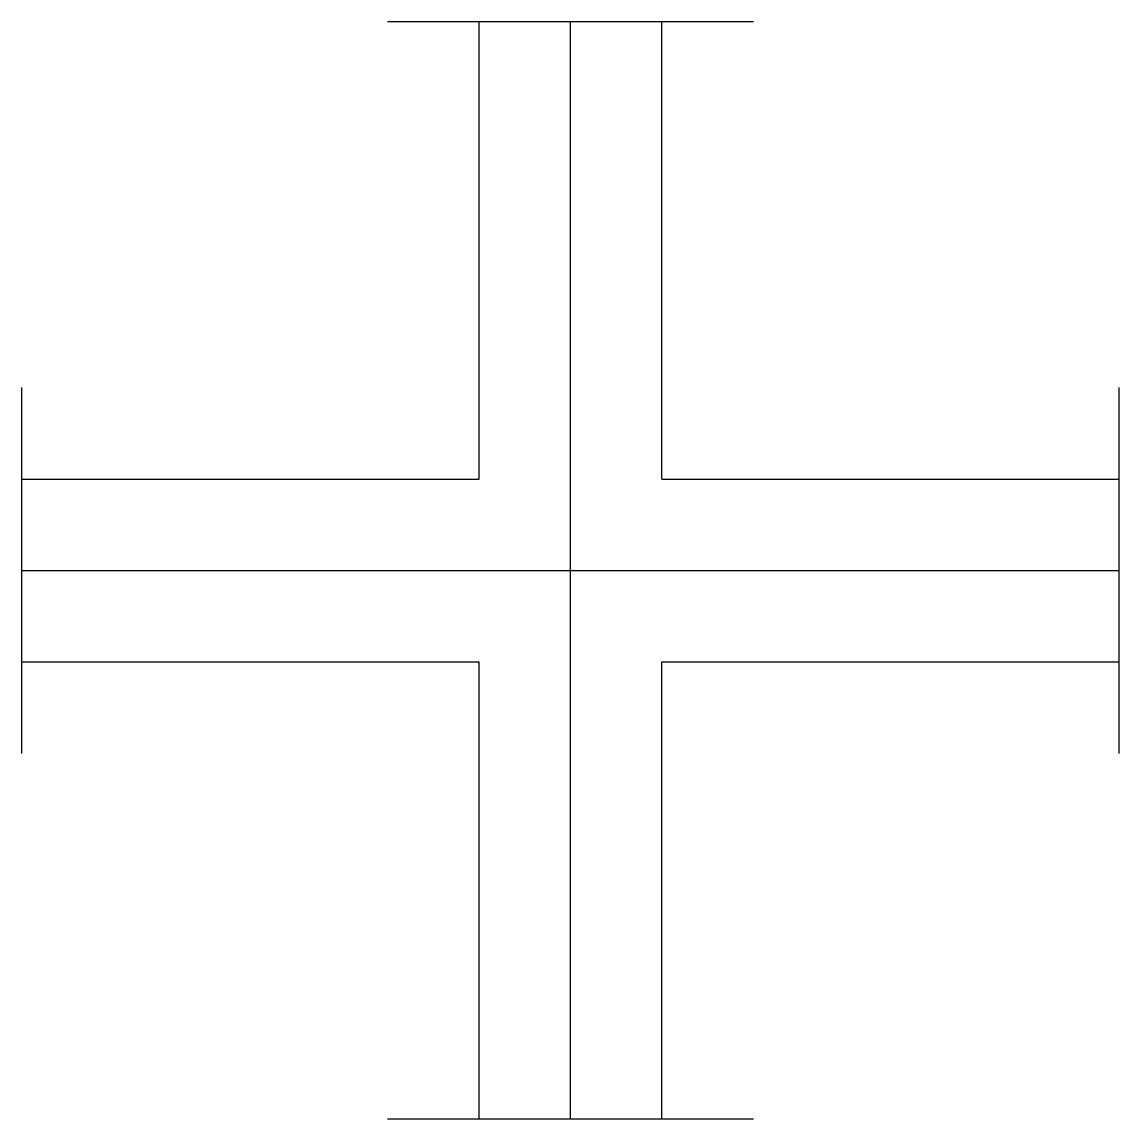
# Model space of a CAD drawing. Extents: x -1.5 to 1.5, y -1.5 to 1.5.
import ezdxf

# ---------------------------------------------------------------- set-up
doc = ezdxf.new("R2010")
doc.units = 0
doc.header["$LTSCALE"] = 0.01
doc.header["$MEASUREMENT"] = 0
doc.layers.get('0').update_dxf_attribs({"lineweight": 20})

msp = doc.modelspace()

# ---------------------------------------------------------------- linework, layer by layer
at = {"color": 0, "linetype": 'ByBlock', "lineweight": -2}
for points in [[(0.5, 1.5), (-0.5, 1.5)], [(-0.25, 0.25), (-0.25, 1.5)], [(0, -1.5), (0, 1.5)], [(0.25, 0.25), (0.25, 1.5)], [(-1.5, -0.5), (-1.5, 0.5)], [(1.5, -0.5), (1.5, 0.5)], [(-1.5, 0.25), (-0.25, 0.25)], [(0.25, 0.25), (1.5, 0.25)], [(-1.5, 0), (1.5, 0)], [(-1.5, -0.25), (-0.25, -0.25)], [(-0.25, -1.5), (-0.25, -0.25)], [(0.25, -1.5), (0.25, -0.25)], [(0.25, -0.25), (1.5, -0.25)], [(0.5, -1.5), (-0.5, -1.5)]]:
    msp.add_lwpolyline(points, dxfattribs=at)

doc.saveas('drawing.dxf')
